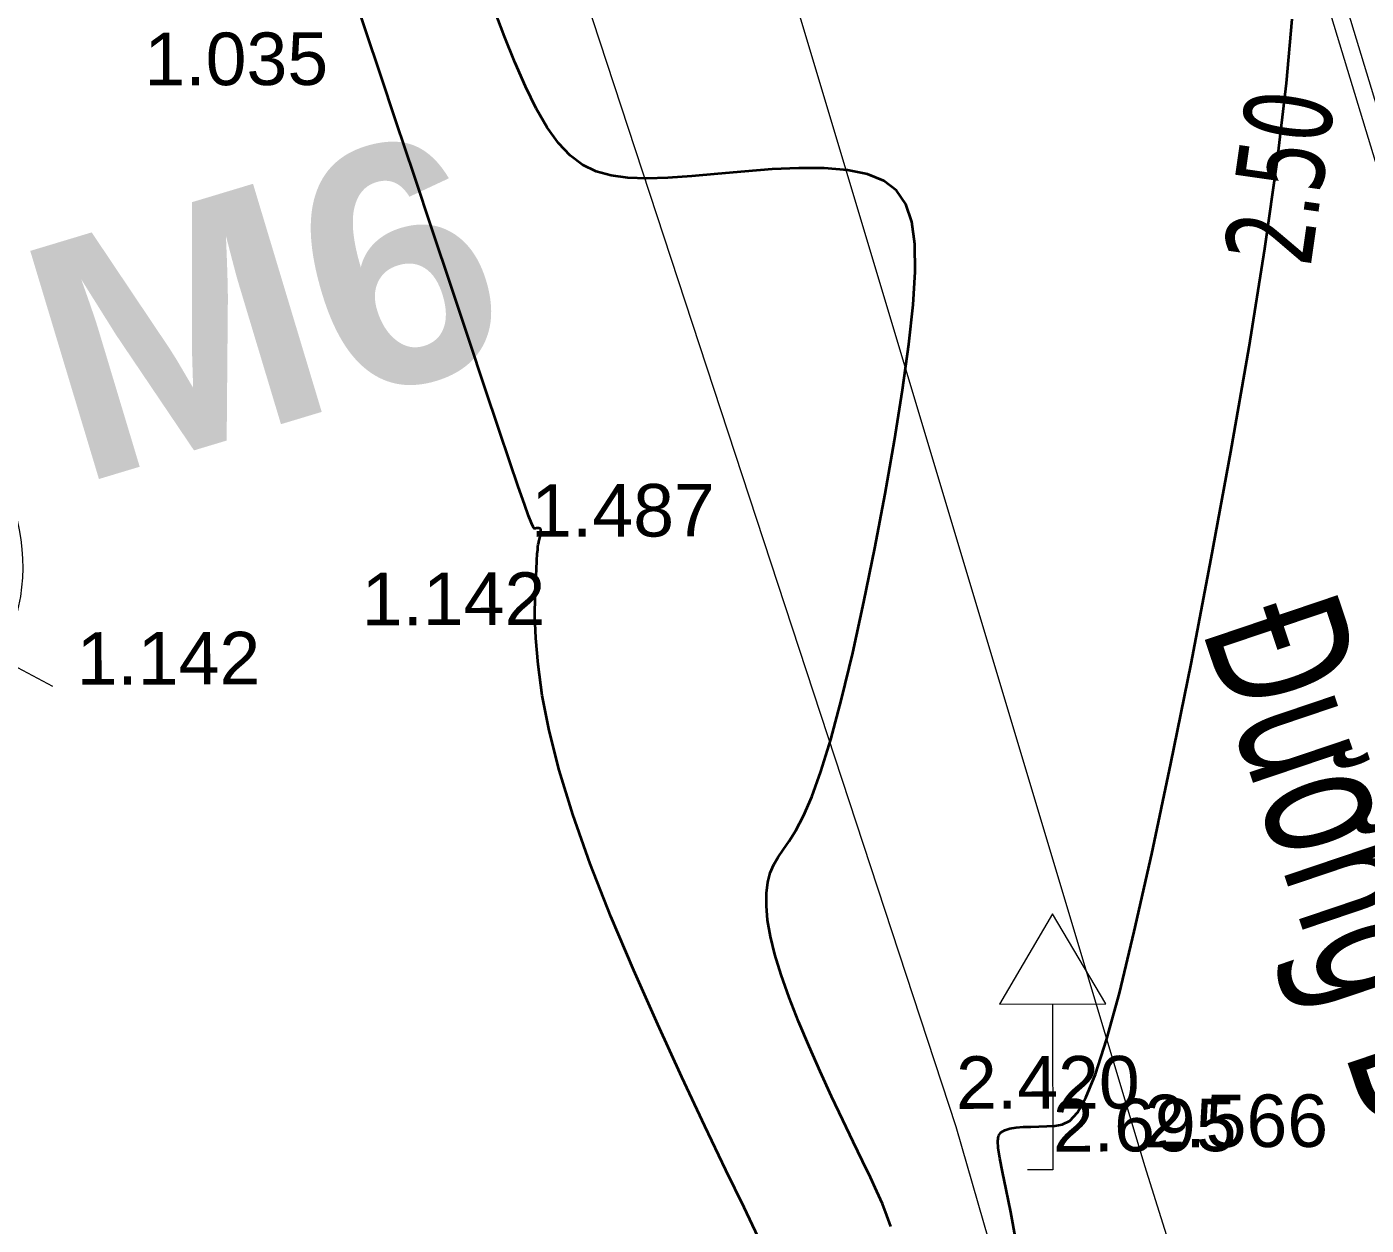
# Model space of a CAD drawing. Header units: millimetres. Extents: x 563604 to 809435, y 2337 to 1331933.
# Drawn here: x 741676 to 756970, y 1198427 to 1212109 of the extents above; entities that cross this region are included whole.
import ezdxf

# ---------------------------------------------------------------- set-up
doc = ezdxf.new("R2010")
doc.units = ezdxf.units.MM
for name, color, linetype, lineweight in [('A-ANNO-NOTE', 131, 'Continuous', 9), ('BB-1', 253, 'Continuous', 9), ('CD TAI', 7, 'Continuous', 9), ('DM CAI-1', 9, 'Continuous', 35), ('MEP DUONG NHUA-1', 253, 'Continuous', 9), ('MUONG DAT-1', 253, 'Continuous', 9), ('NCD', 7, 'Continuous', 9), ('NCV_TKCS_HIEN TRANG_251226_dwg-1', 253, 'Continuous', 9), ('Phu-1', 253, 'Continuous', 9), ('Text-1', 7, 'Continuous', 35)]:
    doc.layers.add(name, color=color, linetype=linetype, lineweight=lineweight)
doc.styles.add('Arial', font='arial_0.ttf', dxfattribs={"height": 600.128024})
doc.styles.add('Arial_B', font='arialbd_0.ttf', dxfattribs={"height": 2720})
doc.styles.add('Tahoma', font='tahoma_0.ttf', dxfattribs={"width": 0.75, "height": 1000.213374})
doc.styles.add('Tahoma_1', font='tahoma_0.ttf', dxfattribs={"width": 0.75, "height": 1600.341398})

# ---------------------------------------------------------------- blocks, each defined once
blk = doc.blocks.new('NCV_TKCS_HIEN TRANG_251226_dwg_TG-2645537-TỔNG THỂ_HIỆN TRẠNG KHU ĐẤT')
at = {"layer": 'BB-1', "flags": 128}
blk.add_lwpolyline([(752783, 1200952), (753995, 1200955), (753386, 1201983)], close=True, dxfattribs=at)
blk.add_lwpolyline([(753389, 1200954), (753393, 1199060), (753103, 1199059)], dxfattribs=at)
blk = doc.blocks.new('NCV_TKCS_HIEN TRANG_251226_dwg-1595164-TỔNG THỂ_HIỆN TRẠNG KHU ĐẤT')
at = {"layer": 'DM CAI-1', "flags": 128}
for points in [[(751541, 1198411), (751497, 1198539), (751445, 1198669), (751383, 1198810), (751308, 1198970), (751218, 1199157), (751112, 1199378), (750993, 1199627), (750866, 1199897), (750736, 1200180), (750609, 1200468), (750488, 1200753), (750380, 1201028), (750288, 1201284), (750217, 1201516), (750167, 1201724), (750135, 1201908), (750121, 1202072), (750122, 1202216), (750137, 1202342), (750165, 1202451), (750205, 1202546), (750254, 1202629), (750312, 1202713), (750380, 1202810), (750457, 1202934), (750544, 1203100), (750640, 1203319), (750744, 1203606), (750858, 1203974), (750980, 1204431), (751107, 1204961), (751234, 1205543), (751359, 1206155), (751476, 1206777), (751583, 1207387), (751674, 1207963), (751747, 1208484), (751796, 1208934), (751820, 1209313), (751816, 1209627), (751780, 1209883), (751711, 1210085), (751605, 1210239), (751460, 1210352), (751274, 1210428), (751045, 1210474), (750781, 1210495), (750491, 1210496), (750186, 1210482), (749875, 1210459), (749566, 1210432), (749271, 1210405), (748997, 1210386), (748754, 1210377), (748538, 1210384), (748347, 1210410), (748176, 1210459), (748021, 1210534), (747879, 1210640), (747747, 1210780), (747619, 1210958), (747493, 1211176), (747369, 1211428), (747248, 1211704), (747130, 1211998), (747017, 1212300)], [(750028, 1198290), (749865, 1198627), (749659, 1199054), (749418, 1199557), (749155, 1200118), (748881, 1200717), (748607, 1201335), (748346, 1201953), (748110, 1202552), (747910, 1203114), (747754, 1203622), (747640, 1204075), (747562, 1204476), (747513, 1204827), (747487, 1205130), (747478, 1205388), (747480, 1205603), (747487, 1205777), (747494, 1205913), (747500, 1206016), (747505, 1206091), (747509, 1206143), (747512, 1206176), (747515, 1206197), (747518, 1206210), (747521, 1206220), (747524, 1206231), (747527, 1206245), (747530, 1206259), (747534, 1206275), (747536, 1206291), (747539, 1206306), (747542, 1206321), (747543, 1206334), (747545, 1206345), (747545, 1206355), (747545, 1206363), (747544, 1206369), (747542, 1206375), (747540, 1206378), (747536, 1206381), (747531, 1206383), (747526, 1206384), (747519, 1206385), (747512, 1206385), (747504, 1206385), (747496, 1206384), (747488, 1206383), (747481, 1206383), (747474, 1206382), (747467, 1206384), (747456, 1206400), (747438, 1206442), (747406, 1206524), (747358, 1206659), (747288, 1206861), (747192, 1207142), (747066, 1207516), (746907, 1207990), (746722, 1208543), (746520, 1209149), (746308, 1209782), (746097, 1210416), (745895, 1211023), (745711, 1211577), (745552, 1212052), (745426, 1212431)], [(752970, 1198259), (752910, 1198577), (752859, 1198833), (752817, 1199036), (752786, 1199191), (752767, 1199307), (752762, 1199390), (752772, 1199447), (752799, 1199486), (752843, 1199513), (752902, 1199531), (752973, 1199542), (753054, 1199548), (753141, 1199551), (753232, 1199553), (753323, 1199556), (753413, 1199561), (753498, 1199576), (753584, 1199619), (753673, 1199714), (753769, 1199884), (753879, 1200152), (754004, 1200542), (754151, 1201077), (754322, 1201781), (754521, 1202666), (754740, 1203699), (754970, 1204837), (755201, 1206037), (755425, 1207256), (755632, 1208451), (755812, 1209577), (755957, 1210593), (756060, 1211464), (756124, 1212195)]]:
    blk.add_lwpolyline(points, dxfattribs=at)
at = {"layer": 'MEP DUONG NHUA-1', "flags": 128}
blk.add_lwpolyline([(716231, 1321592), (717133, 1319976), (720696, 1309814), (723367, 1301357), (725670, 1294397), (733749, 1266649), (735368, 1261955), (739458, 1249813), (743658, 1235751), (749920, 1214170), (754437, 1199109), (756929, 1191184), (760667, 1178214), (762673, 1171661), (768013, 1151456)], dxfattribs=at)
at = {"layer": 'MUONG DAT-1', "flags": 128}
blk.add_lwpolyline([(662621, 1159563), (673511, 1164922), (677496, 1165922), (687738, 1167788), (696110, 1170940), (698834, 1172588), (702303, 1174180), (705171, 1174721), (707483, 1176204), (715551, 1182351), (717256, 1179025), (719571, 1178479), (722482, 1179927), (756357, 1185434), (752287, 1199548), (747733, 1213433)], dxfattribs=at)
at = {"layer": 'Phu-1', "flags": 128}
for points in [[(769028, 1171105), (766169, 1180527), (761657, 1195370), (760085, 1200664), (755803, 1214758), (749370, 1236019), (746943, 1244076), (746708, 1244964), (746817, 1246147), (747361, 1246970), (748115, 1247437), (748802, 1247703), (749942, 1247696), (750822, 1247213), (751273, 1246442), (773708, 1172423)], [(769210, 1171194), (766360, 1180585), (761848, 1195428), (760277, 1200721), (755994, 1214816), (749561, 1236077), (747136, 1244131), (746910, 1244981), (747012, 1246079), (747504, 1246823), (748204, 1247257), (748839, 1247503), (749890, 1247496), (750677, 1247064), (751088, 1246361), (773506, 1172400)]]:
    blk.add_lwpolyline(points, dxfattribs=at)
blk.add_blockref('NCV_TKCS_HIEN TRANG_251226_dwg_TG-2645537-TỔNG THỂ_HIỆN TRẠNG KHU ĐẤT', (0, 0))
at = {"layer": 'CD TAI', "char_height": 600.1, "width": 2512.82, "attachment_point": 1, "rotation": 0.1346, "line_spacing_factor": 0.941778, "style": 'Arial'}
for s, insert in [('1.035', (743018, 1212041)), ('1.487', (747434, 1206886)), ('1.142', (745498, 1205876)), ('1.142', (742243, 1205197)), ('2.420', (752285, 1200355)), ('2.695', (753391, 1199867)), ('2.566', (754436, 1199916))]:
    blk.add_mtext(s, dxfattribs=dict(at, insert=insert))
at = {"layer": 'NCD', "insert": (755481, 1210465), "char_height": 1000.2, "width": 2355.81, "attachment_point": 2, "rotation": 81.8776, "line_spacing_factor": 0.994306, "style": 'Tahoma'}
blk.add_mtext('2.50', dxfattribs=at)
at = {"layer": 'Text-1', "insert": (756596, 1205759), "char_height": 1600.34, "width": 8781.67, "attachment_point": 1, "rotation": 288.661, "line_spacing_factor": 0.994306, "style": 'Tahoma_1'}
blk.add_mtext('Đư\\fTahoma|b0|i0|c254|p34|;\\W.75;ờng D1', dxfattribs=at)
blk = doc.blocks.new('HDNDCT_DIEM DINH VI NHO - HDNDCT_DIEM DINH VI NHO-1604833-TỔNG THỂ_HIỆN TRẠNG KHU ĐẤT')
at = {"layer": 'A-ANNO-NOTE'}
h = blk.add_hatch(color=256, dxfattribs=at)
edge = h.paths.add_edge_path()
edge.add_line((741070, 1205063), (739422, 1205947))
edge.add_line((739422, 1205947), (740307, 1207595))
edge.add_arc((739422, 1205947), 1870, -28.2379, 61.7621, ccw=False)
h = blk.add_hatch(color=256, dxfattribs=at)
edge = h.paths.add_edge_path()
edge.add_arc((739422, 1205947), 1870, 151.7621, 241.7621, ccw=False)
edge.add_line((737775, 1206832), (739422, 1205947))
edge.add_line((739422, 1205947), (738537, 1204300))
for p, q in [((738055, 1203401), (740789, 1208494)), ((740307, 1207595), (739422, 1205947)), ((736876, 1207315), (741968, 1204580)), ((739422, 1205947), (737775, 1206832)), ((738537, 1204300), (739422, 1205947)), ((739422, 1205947), (741070, 1205063))]:
    blk.add_line(p, q, dxfattribs=at)
for radius, start, end in [(2210, 16.7621, 196.7621), (1870, 16.7621, 196.7621), (1870, 331.7621, 61.7621), (1870, 151.7621, 241.7621), (2210, 196.7621, 16.7621), (1870, 196.7621, 16.7621)]:
    blk.add_arc((739422, 1205947), radius, start, end, dxfattribs=at)

msp = doc.modelspace()

# ---------------------------------------------------------------- block references
at = {"layer": 'A-ANNO-NOTE'}
msp.add_blockref('HDNDCT_DIEM DINH VI NHO - HDNDCT_DIEM DINH VI NHO-1604833-TỔNG THỂ_HIỆN TRẠNG KHU ĐẤT', (0, 0), dxfattribs=at)
at = {"layer": 'NCV_TKCS_HIEN TRANG_251226_dwg-1'}
msp.add_blockref('NCV_TKCS_HIEN TRANG_251226_dwg-1595164-TỔNG THỂ_HIỆN TRẠNG KHU ĐẤT', (0, 0), dxfattribs=at)

# ---------------------------------------------------------------- texts
at = {"layer": 'A-ANNO-NOTE', "insert": (741869.5, 1208156.6), "char_height": 2720, "width": 5263.2, "attachment_point": 4, "rotation": 16.76208, "line_spacing_factor": 0.936439, "style": 'Arial_B'}
msp.add_mtext('\\pxt0.0625,0.125,0.1875,0.25,0.3125,0.375,0.4375,0.5,0.5625,0.625,0.6875,0.75,0.8125,0.875,0.9375,1,1.0625,1.125,1.1875,1.25,1.3125,1.375,1.4375,1.5,1.5625,1.625,1.6875,1.75,1.8125,1.875,1.9375,2;{M6}', dxfattribs=at)

doc.saveas('drawing.dxf')
